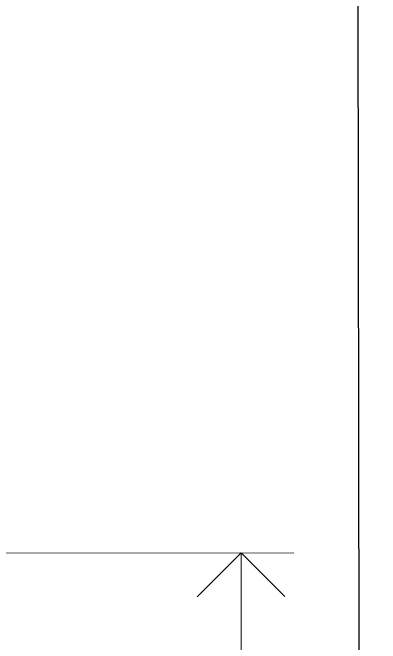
# Model space of a CAD drawing. Header units: feet. Extents: x -99009 to 3252343, y -11094690 to 9035152.
# Drawn here: x 2529729 to 2530777, y -1954768 to -1952970 of the extents above; entities that cross this region are included whole.
import ezdxf

# ---------------------------------------------------------------- set-up
doc = ezdxf.new("R2010")
doc.units = ezdxf.units.FT
doc.header["$PDSIZE"] = -1
doc.layers.add('1', color=1, linetype='Continuous')
doc.layers.add('DIMENTIONS', color=33, linetype='Continuous', lineweight=15)
doc.layers.add('WALL', color=10, linetype='Continuous', lineweight=40)
doc.styles.add('CALIBRI', font='calibri.ttf', dxfattribs={"width": 0.8})
doc.dimstyles.new('MERAKI 150', dxfattribs={"dimtxt": 375, "dimasz": 250, "dimexe": 150, "dimexo": 0, "dimgap": 0, "dimtad": 0, "dimdec": 0, "dimzin": 0, "dimdsep": 46, "dimtxsty": 'CALIBRI', "dimblk": 'OPEN90', "dimcen": 0, "dimclrd": 8, "dimclre": 8, "dimclrt": 256, "dimadec": 0, "dimazin": 0, "dimtfac": 1, "dimtdec": 0, "dimtix": 1, "dimtofl": 0, "dimtmove": 0, "dimatfit": 0, "dimldrblk": 'OPEN90', "dimfxl": 1, "dimtolj": 1, "dimtzin": 0, "dimlwd": -1, "dimlwe": -1, "dimarcsym": 1})

# ---------------------------------------------------------------- blocks, each defined once
blk = doc.blocks.new('_Open90')
at = {"color": 0, "linetype": 'ByBlock', "lineweight": -2}
for p, q in [((-0.5, 0.5), (0, 0)), ((0, 0), (-1, 0)), ((0, 0), (-0.5, -0.5))]:
    blk.add_line(p, q, dxfattribs=at)
blk = doc.blocks.new('*D178')
at = {"layer": 'Defpoints', "color": 0, "transparency": 16777216}
for p in [(4325, 1366.2), (4325, 0), (6250, 0)]:
    blk.add_point(p, dxfattribs=at)
at = {"layer": 'DIMENTIONS', "color": 8, "transparency": 16777216}
for p, q in [((4325, 0), (4325, 1516.2)), ((6250, 0), (6250, 1516.2)), ((4575, 1366.2), (5028.7, 1366.2)), ((6000, 1366.2), (5546.3, 1366.2))]:
    blk.add_line(p, q, dxfattribs=at)
at = {"layer": 'DIMENTIONS', "color": 8, "linetype": 'ByBlock', "transparency": 16777216, "xscale": 250, "yscale": 250, "zscale": 250}
for p, rotation in [((4325, 1366.2), 179.9999999983568), ((6250, 1366.2), 359.9999999983567)]:
    blk.add_blockref('_Open90', p, dxfattribs=dict(at, rotation=rotation))
at = {"layer": 'DIMENTIONS', "transparency": 16777216, "insert": (5287.5, 1366.2), "char_height": 375, "attachment_point": 5, "rotation": 360, "style": 'CALIBRI'}
blk.add_mtext('\\A1;\\A1;EQ', dxfattribs=at)
blk = doc.blocks.new('WALL W SIDE')
at = {"layer": 'DIMENTIONS'}
dim = blk.add_aligned_dim(p1=(6250, 0), p2=(4325, 0), distance=-1366.2, text='\\A1;EQ', dimstyle='MERAKI 150', override={"dimtxsty": 'CALIBRI'}, dxfattribs=at)
dim.commit()
dim.dimension.update_dxf_attribs({"geometry": '*D178', "text_midpoint": (5287.5, 1366.2)})

msp = doc.modelspace()

# ---------------------------------------------------------------- linework, layer by layer
msp.add_lwpolyline([(2399418.96967, -1877847.67055), (2530627.71938, -1877471.10847), (2530777.44027, -2009341.13689), (2399568.69056, -2009717.69897)], close=True)
at = {"layer": '1'}
msp.add_arc((2520410.24778, -1978395.99612), 100000, 84.1346387202, 194.3871675539, dxfattribs=at)

# ---------------------------------------------------------------- block references
at = {"layer": 'WALL', "rotation": 270.0650517140735}
msp.add_blockref('WALL W SIDE', (2529009.18429, -1950186.51787), dxfattribs=at)

doc.saveas('drawing.dxf')
